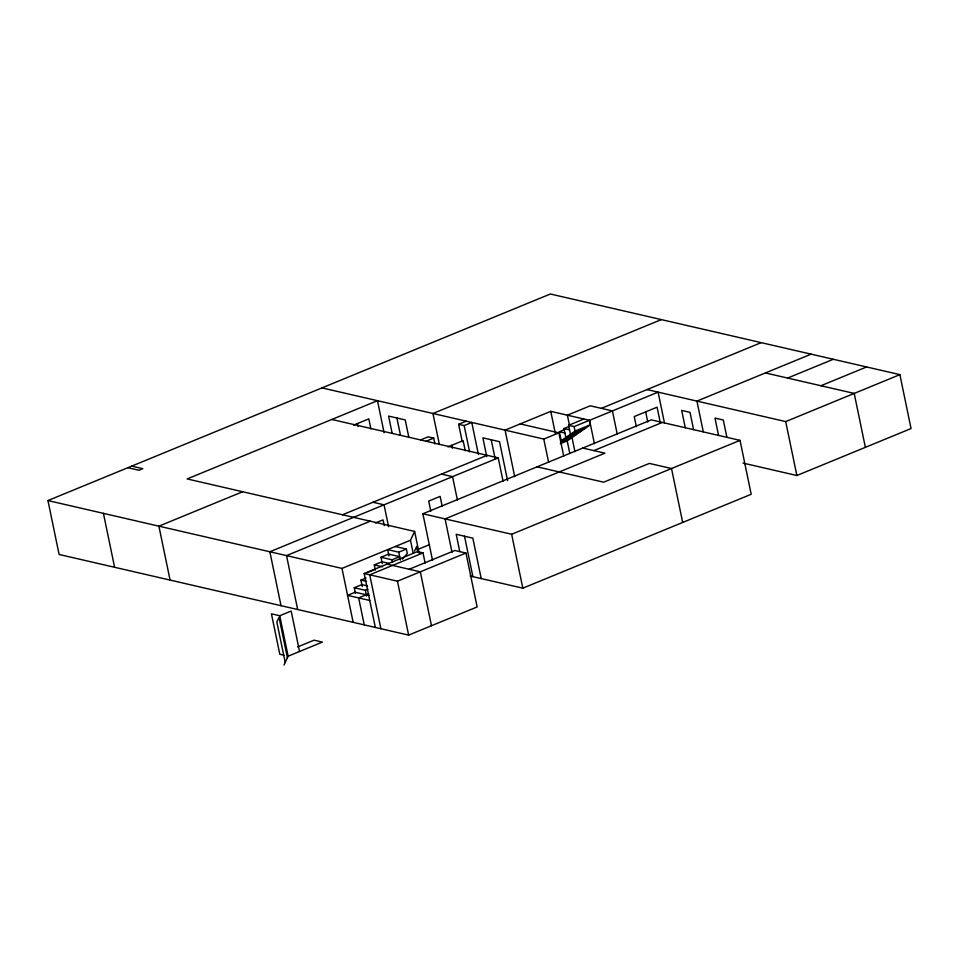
<?xml version="1.0" encoding="UTF-8"?>
<svg xmlns="http://www.w3.org/2000/svg" width="959" height="959" viewBox="0 0 959 959"><rect width="100%" height="100%" fill="white"/><g stroke="black" fill="none" stroke-linecap="round" stroke-linejoin="round"><path stroke-width="1.44" d="M283.996 665.007L288.132 656.184L279.752 615.738L271.433 613.82L279.8 654.266L283.972 655.225M413.221 553.355L410.5 540.241L414.624 531.418L187.161 478.937L377.474 400.694L384.115 432.749M414.504 551.137L416.686 546.462L417.884 552.228M402.384 559.157L407.299 553.547L406.376 549.051L395.276 546.498M560.488 441.236L575.064 431.082L590.288 424.825L589.353 420.33L574.129 426.587L568.591 425.305L570.449 434.295L585.673 428.038M590.288 424.825L567.201 440.888L560.284 443.729M409.205 569.25L454.878 550.478L465.978 553.043L477.15 606.951L408.63 635.122L59.11 554.482L47.95 500.562L550.37 293.993L899.89 374.633L911.05 428.553L796.869 475.508L743.021 463.077M353.595 425.125L368.819 418.867L370.917 428.973M242.639 491.739L158.906 526.167L170.079 580.087M661.326 319.599L432.953 413.497L439.294 444.089M420.569 439.953L428.182 436.824L433.708 438.095L434.906 443.921M462.25 441.787L458.63 424.298L466.242 421.169M426.096 441.224L433.708 438.095M458.63 424.298L464.156 425.58L471.768 422.451L478.409 454.506M447.913 446.882L463.137 440.625L465.235 450.73M664.431 422.751L658.102 392.147L589.581 420.318L550.754 411.351L505.081 430.135L514.731 476.767M342.507 514.779L487.136 455.309M601.329 408.366L761.182 342.639M568.591 425.305L583.815 419.047M581.058 431.25L565.834 437.508L563.964 428.529L569.502 426.252M576.431 434.463L561.207 440.72L559.349 431.742L564.887 429.464M321.996 387.892L543.789 439.066L558.905 432.845L563.736 456.16M503.067 481.19L498.236 457.875L269.863 551.761L281.035 605.68M560.751 442.231L571.816 437.676M370.246 521.181L286.513 555.609L297.674 609.528M375.425 522.991L383.037 519.862L384.235 525.64M432.545 560.416L422.883 513.784L651.257 419.886L740.024 440.361L751.185 494.281L522.823 588.179L470.114 576.023M811.122 354.159L696.929 401.102L703.271 431.706M593.837 450.61L662.357 422.439M787.639 378.062L833.311 359.277M47.95 500.562L341.991 568.411L410.5 540.241M380.987 557.251L388.599 554.122L399.687 556.676L392.075 559.804L380.987 557.251L382.305 563.664M388.994 556.04L387.664 549.627L398.764 552.192L406.376 549.051M375.365 570.006L374.298 564.875L381.91 561.746L388.851 563.341M417.141 549.723L429.476 544.652M375.341 627.45L364.18 573.53L417.465 551.617L423.015 552.899L425.125 563.101M820.928 385.734L866.6 366.961M367.621 572.499L375.233 569.37M423.015 552.899L369.73 574.801L380.891 628.72M362.262 586.536L360.932 580.123L366.014 578.037M279.752 615.738L291.176 611.051L299.544 651.485M355.441 593.465L354.255 587.747L361.867 584.606L367.417 585.889M354.255 587.747L365.355 590.3L367.884 589.258M364.18 573.53L397.47 581.202L465.978 553.043M422.883 513.784L511.65 534.259L740.024 440.361M647.001 389.582L785.697 421.588L899.89 374.633M368.819 593.753L358.666 597.925L364.252 624.884M297.614 646.941L314.061 640.18L322.38 642.098L288.132 656.184M765.438 372.943L854.205 393.418L865.378 447.338M563.964 428.529L569.514 429.8M559.349 431.742L564.899 433.012M520.198 423.914L558.905 432.845M582.748 448.057L604.937 453.175L445.084 518.903L452.025 552.42M331.802 419.467L498.236 457.875M537.076 466.829L603.643 482.197L649.327 463.413L671.516 468.531L682.676 522.451M441.464 474.094L452.564 476.647L457.395 499.963M372.955 502.264L384.056 504.818L388.575 526.683M131.683 466.134L142.783 468.699L138.971 470.258L127.883 467.704M387.016 564.132L420.306 571.816L431.466 625.736M374.298 564.875L382.617 566.793M360.932 580.123L366.482 581.394M369.059 595.431L355.19 592.23L347.578 595.359L369.766 600.49M785.697 421.588L796.869 475.508M726.886 437.352L723.302 420.03L714.982 418.1L718.567 435.434M693.609 429.68L690.012 412.346L681.693 410.428L685.277 427.762M660.367 423.075L657.083 407.191L634.247 416.578L636.344 426.695M645.659 411.891L647.757 421.996M617.248 434.235L612.417 410.92L590.229 405.801L567.392 415.199L569.502 425.388M589.581 420.318L594.412 443.633M574.129 426.587L575.064 431.082M571.624 435.59L574.932 451.629M566.865 439.258L569.826 453.547M550.754 411.351L555.273 433.216M543.789 439.066L548.62 462.382M507.599 480.687L499.519 441.691L482.88 437.843L486.764 456.628M511.65 534.259L522.823 588.179M491.2 439.761L495.096 458.546M464.156 425.58L469.586 451.809M481.214 578.577L472.835 538.143L456.196 534.295L459.781 551.629M451.725 445.312L452.324 448.201M464.516 536.213L472.883 576.659M442.219 506.496L440.133 496.39L428.709 501.089L430.807 511.195M408.822 437.268L405.225 419.934L388.587 416.086L392.171 433.42M396.906 418.016L400.502 435.338M414.624 531.418L419.155 553.271M398.764 552.192L400.382 560.056M397.47 581.202L408.63 635.122M392.075 559.804L392.603 562.382M357.407 423.554L358.007 426.443M365.355 590.3L366.53 596.019M341.991 568.411L353.152 622.319M287.4 657.742L279.021 617.308L276.827 621.983L285.207 662.417M103.428 513.365L114.6 567.284"/></g></svg>
